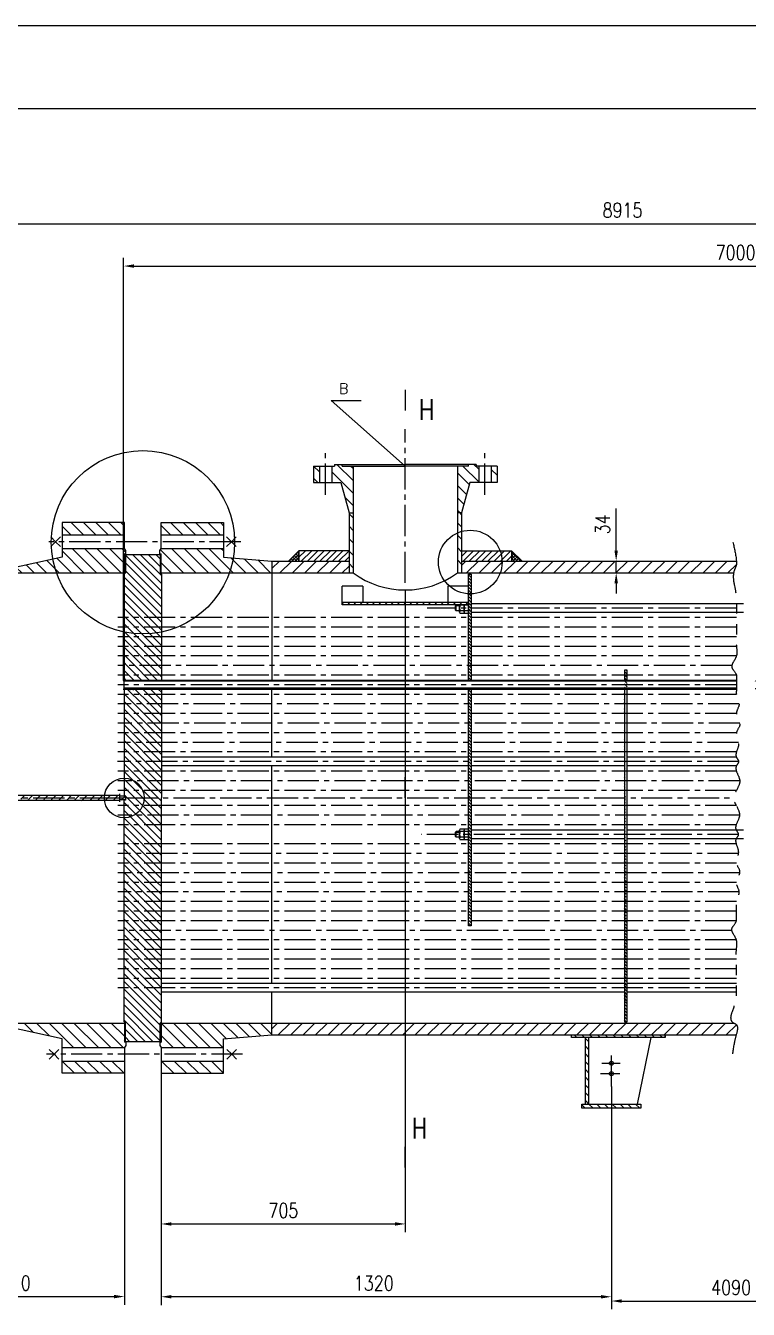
# Model space of a CAD drawing. Header units: inches. Extents: x 3444 to 13536, y 2141 to 9269.
# Drawn here: x 5569 to 7655, y 5562 to 9269 of the extents above; entities that cross this region are included whole.
import ezdxf

# ---------------------------------------------------------------- set-up
doc = ezdxf.new("R2010")
doc.units = ezdxf.units.IN
doc.header["$LTSCALE"] = 120
doc.linetypes.add('CENTER2', pattern=[1.125, 0.75, -0.125, 0.125, -0.125])
doc.linetypes.add('PHANTOM', pattern=[2.5, 1.25, -0.25, 0.25, -0.25, 0.25, -0.25])
for name, color, linetype in [('1轮廓实线层', 7, 'Continuous'), ('2细线层', 4, 'Continuous'), ('3中心线层', 1, 'CENTER2'), ('5剖面线层', 2, 'Continuous'), ('6文字层', 3, 'Continuous'), ('7标注层', 4, 'Continuous'), ('8符号标注层', 31, 'Continuous'), ('9双点划线层', 6, 'PHANTOM'), ('图框层', 7, 'Continuous')]:
    doc.layers.add(name, color=color, linetype=linetype)
doc.styles.add('PC_TEXTSTYLE', font='romans.shx', dxfattribs={"width": 0.8, "bigfont": 'hzfs.shx'})
doc.styles.add('PC_TEXTSTYLE1', font='romans.shx', dxfattribs={"bigfont": 'hzfs.shx'})
doc.styles.add('TH_GBDIM', font='romans.shx', dxfattribs={"width": 0.8, "bigfont": 'hzfs.shx'})
doc.dimstyles.new('TH_GBDIM', dxfattribs={"dimscale": 12, "dimtxt": 3.5, "dimasz": 2.5, "dimexe": 2, "dimexo": 0, "dimgap": 1.5, "dimtad": 1, "dimdec": 1, "dimdsep": 46, "dimtxsty": 'TH_GBDIM', "dimcen": 2.5, "dimclrd": 130, "dimclre": 130, "dimclrt": 3, "dimadec": 0, "dimazin": 2, "dimtfac": 0.714286, "dimtdec": 1, "dimtmove": 0, "dimatfit": 3, "dimfxl": 1, "dimtolj": 1, "dimtzin": 0, "dimlwd": -1, "dimlwe": -1, "dimarcsym": 0})
pattern_1 = [(135, (-718.378, 459.931), (-17.96051, -17.96051), [])]
pattern_2 = [(45, (-718.378, 459.9314), (-0.56126601, 0.56126601), []), (135, (-718.378, 459.9314), (-0.56126601, -0.56126601), [])]
pattern_3 = [(45, (-718.378, 459.931), (-8.980256, 8.980256), [])]
pattern_4 = [(45, (-373.764, 5.894), (-17.96051, 17.96051), [])]
pattern_5 = [(45, (-373.7642, 5.894), (-2.245064, 2.245064), []), (135, (-373.7642, 5.894), (-2.245064, -2.245064), [])]
pattern_6 = [(135, (-373.764, 5.894), (-11.22532, -11.22532), [])]
pattern_7 = [(135, (-373.764, 5.894), (-17.96051, -17.96051), [])]
pattern_8 = [(135, (-373.764, 5.894), (-4.490128, -4.490128), [])]

# ---------------------------------------------------------------- blocks, each defined once
blk = doc.blocks.new('*D29')
at = {"layer": '1轮廓实线层', "color": 130}
for p, q in [((6664.8, 7639.2), (6664.8, 5784.6)), ((5959.8, 6263.6), (5959.8, 5784.6)), ((5989.8, 5808.6), (6634.8, 5808.6))]:
    blk.add_line(p, q, dxfattribs=at)
for points in [[(5989.8, 5813.6), (5989.8, 5803.6), (5959.8, 5808.6)], [(6634.8, 5813.6), (6634.8, 5803.6), (6664.8, 5808.6)]]:
    blk.add_solid(points, dxfattribs=at)
at = {"layer": 'Defpoints', "color": 0}
for p in [(6664.8, 7639.2), (5959.8, 6263.6), (6664.8, 5808.6)]:
    blk.add_point(p, dxfattribs=at)
at = {"layer": '1轮廓实线层', "color": 3, "insert": (6312.8, 5847.6), "char_height": 42, "attachment_point": 5, "style": 'TH_GBDIM'}
blk.add_mtext('\\A1;705', dxfattribs=at)
blk = doc.blocks.new('*D36')
at = {"layer": '2细线层', "color": 130}
for p, q in [((5959.8, 6263.6), (5959.8, 5574.4)), ((7259.8, 6205.4), (7259.8, 5574.4)), ((7229.8, 5598.4), (5989.8, 5598.4))]:
    blk.add_line(p, q, dxfattribs=at)
for points in [[(5989.8, 5603.4), (5989.8, 5593.4), (5959.8, 5598.4)], [(7229.8, 5603.4), (7229.8, 5593.4), (7259.8, 5598.4)]]:
    blk.add_solid(points, dxfattribs=at)
at = {"layer": 'Defpoints', "color": 0}
for p in [(5959.8, 6263.6), (7259.8, 6205.4), (5959.8, 5598.4)]:
    blk.add_point(p, dxfattribs=at)
at = {"layer": '2细线层', "color": 3, "insert": (6573.7, 5637.4), "char_height": 42, "attachment_point": 5, "style": 'TH_GBDIM'}
blk.add_mtext('\\A1;1320{}{}', dxfattribs=at)
blk = doc.blocks.new('*D37')
at = {"layer": '1轮廓实线层', "color": 130}
for p, q in [((4558.8, 7038.6), (4558.8, 8720.8)), ((10024.9, 7038.6), (10024.9, 8720.8)), ((4588.8, 8696.8), (9994.9, 8696.8))]:
    blk.add_line(p, q, dxfattribs=at)
for points in [[(4588.8, 8701.8), (4588.8, 8691.8), (4558.8, 8696.8)], [(9994.9, 8701.8), (9994.9, 8691.8), (10024.9, 8696.8)]]:
    blk.add_solid(points, dxfattribs=at)
at = {"layer": 'Defpoints', "color": 0}
for p in [(10024.9, 8696.8), (4558.8, 7038.6), (10024.9, 7038.6)]:
    blk.add_point(p, dxfattribs=at)
at = {"layer": '1轮廓实线层', "color": 3, "insert": (7291.9, 8735.8), "char_height": 42, "attachment_point": 5, "style": 'TH_GBDIM'}
blk.add_mtext('\\A1;8915{}{}', dxfattribs=at)
blk = doc.blocks.new('*D38')
at = {"layer": '1轮廓实线层', "color": 130}
for p, q in [((5851.8, 7377.9), (5851.8, 8598.4)), ((5881.8, 8574.4), (9354.9, 8574.4)), ((9384.9, 7377.9), (9384.9, 8598.4))]:
    blk.add_line(p, q, dxfattribs=at)
for points in [[(5881.8, 8579.4), (5881.8, 8569.4), (5851.8, 8574.4)], [(9354.9, 8579.4), (9354.9, 8569.4), (9384.9, 8574.4)]]:
    blk.add_solid(points, dxfattribs=at)
at = {"layer": 'Defpoints', "color": 0}
for p in [(9384.9, 8574.4), (5851.8, 7377.9), (9384.9, 7377.9)]:
    blk.add_point(p, dxfattribs=at)
at = {"layer": '1轮廓实线层', "color": 3, "insert": (7618.4, 8613.4), "char_height": 42, "attachment_point": 5, "style": 'TH_GBDIM'}
blk.add_mtext('\\A1;7000{}{}', dxfattribs=at)
blk = doc.blocks.new('*D39')
at = {"layer": '1轮廓实线层', "color": 130}
for p, q in [((5853.8, 6243.6), (5853.8, 5574.9)), ((5226.8, 5846.8), (5226.8, 5574.9)), ((5256.8, 5598.9), (5823.8, 5598.9))]:
    blk.add_line(p, q, dxfattribs=at)
for points in [[(5256.8, 5603.9), (5256.8, 5593.9), (5226.8, 5598.9)], [(5823.8, 5603.9), (5823.8, 5593.9), (5853.8, 5598.9)]]:
    blk.add_solid(points, dxfattribs=at)
at = {"layer": 'Defpoints', "color": 0}
for p in [(5853.8, 6243.6), (5226.8, 5846.8), (5853.8, 5598.9)]:
    blk.add_point(p, dxfattribs=at)
at = {"layer": '1轮廓实线层', "color": 3, "insert": (5540.3, 5637.9), "char_height": 42, "attachment_point": 5, "style": 'TH_GBDIM'}
blk.add_mtext('\\A1;610{}{}', dxfattribs=at)
blk = doc.blocks.new('*D43')
at = {"layer": '1轮廓实线层', "color": 130}
for p, q in [((7259.8, 6205.4), (7259.8, 5562.1)), ((7903.9, 6205.4), (7903.9, 5562.1)), ((7289.8, 5586.1), (7873.9, 5586.1))]:
    blk.add_line(p, q, dxfattribs=at)
for points in [[(7289.8, 5591.1), (7289.8, 5581.1), (7259.8, 5586.1)], [(7873.9, 5591.1), (7873.9, 5581.1), (7903.9, 5586.1)]]:
    blk.add_solid(points, dxfattribs=at)
at = {"layer": 'Defpoints', "color": 0}
for p in [(7259.8, 6205.4), (7903.9, 6205.4), (7903.9, 5586.1)]:
    blk.add_point(p, dxfattribs=at)
at = {"layer": '1轮廓实线层', "color": 3, "insert": (7605.3, 5625.1), "char_height": 42, "attachment_point": 5, "style": 'TH_GBDIM'}
blk.add_mtext('\\A1;4090{}{}', dxfattribs=at)
blk = doc.blocks.new('*D44')
at = {"layer": '9双点划线层', "color": 130}
for p, q in [((7273.6, 7752.6), (7273.6, 7874.6)), ((7055.5, 7722.6), (7297.6, 7722.6)), ((7273.6, 7688.6), (7273.6, 7722.6)), ((7057.5, 7688.6), (7297.6, 7688.6)), ((7273.6, 7658.6), (7273.6, 7628.6))]:
    blk.add_line(p, q, dxfattribs=at)
for points in [[(7268.6, 7752.6), (7278.6, 7752.6), (7273.6, 7722.6)], [(7268.6, 7658.6), (7278.6, 7658.6), (7273.6, 7688.6)]]:
    blk.add_solid(points, dxfattribs=at)
at = {"layer": 'Defpoints', "color": 0}
for p in [(7055.5, 7722.6), (7057.5, 7688.6), (7273.6, 7688.6)]:
    blk.add_point(p, dxfattribs=at)
at = {"layer": '9双点划线层', "color": 3, "insert": (7234.6, 7828.6), "char_height": 42, "attachment_point": 5, "rotation": 90, "style": 'TH_GBDIM'}
blk.add_mtext('\\A1;34', dxfattribs=at)

msp = doc.modelspace()

# ---------------------------------------------------------------- hatches: boundary and pattern name
at = {"layer": '5剖面线层'}
h = msp.add_hatch(dxfattribs=at)
h.set_pattern_fill('ANSI31', color=256, scale=8, angle=90, style=0)
h.set_pattern_definition(pattern_1)
h.paths.add_polyline_path([(6416.82, 7997.06), (6399.82, 7997.06), (6399.82, 7949.56), (6416.82, 7949.56)])
h.paths.add_polyline_path([(6514.32, 7997.06), (6482.82, 7997.06), (6482.82, 8001.56), (6460.32, 8001.56), (6460.32, 7997.06), (6452.82, 7997.06), (6452.82, 7949.56), (6478.82, 7949.56), (6502.32, 7861.56), (6514.32, 7861.56)])
h.paths.add_polyline_path([(6876.82, 7997.06), (6869.32, 7997.06), (6869.32, 8001.56), (6846.82, 8001.56), (6846.82, 7997.06), (6815.32, 7997.06), (6815.32, 7861.56), (6827.32, 7861.56), (6850.82, 7949.56), (6876.82, 7949.56)])
h.paths.add_polyline_path([(6929.82, 7997.06), (6912.82, 7997.06), (6912.82, 7949.56), (6929.82, 7949.56)])
h = msp.add_hatch(dxfattribs=at)
h.set_pattern_fill('ANSI31', color=256, scale=8, angle=90, style=0)
h.set_pattern_definition(pattern_1)
h.paths.add_polyline_path([(6514.32, 7861.56), (6502.32, 7861.56), (6502.32, 7688.56), (6514.32, 7688.56)])
h.paths.add_polyline_path([(6827.32, 7861.56), (6815.32, 7861.56), (6815.32, 7688.56), (6827.32, 7688.56)])
h = msp.add_hatch(dxfattribs=at)
h.set_pattern_fill('ANSI31', color=256, scale=8, angle=90, style=0)
h.set_pattern_definition(pattern_7)
h.paths.add_polyline_path([(5853.82, 7741.56), (5853.82, 7743.56), (5857.82, 7743.56), (5857.82, 7753.56), (5853.82, 7759.06), (5673.82, 7759.06), (5673.82, 7733.56), (5516.82, 7699.06), (5516.82, 7688.56), (5853.82, 7688.56)])
h.paths.add_polyline_path([(5853.82, 7833.56), (5673.82, 7833.56), (5673.82, 7798.06), (5853.82, 7798.06)])
h.paths.add_polyline_path([(6139.82, 7833.56), (5959.82, 7833.56), (5959.82, 7798.06), (6139.82, 7798.06)])
h.paths.add_polyline_path([(6139.82, 7733.56), (6139.82, 7759.06), (5959.82, 7759.06), (5955.82, 7753.56), (5955.82, 7743.56), (5959.82, 7743.56), (5959.82, 7688.56), (6279.82, 7688.56), (6279.82, 7722.56)])
h = msp.add_hatch(dxfattribs=at)
h.set_pattern_fill('ANSI37', color=256, scale=2, angle=90, style=0)
h.set_pattern_definition([(135, (-718.378, 459.9314), (-4.490128, -4.490128), []), (225, (-718.378, 459.9314), (4.490128, -4.490128), [])])
h.paths.add_polyline_path([(6357.82, 7752.56), (6327.82, 7722.56), (6357.82, 7722.56)])
h.paths.add_polyline_path([(6971.82, 7752.56), (6971.82, 7722.56), (7001.82, 7722.56)])
h = msp.add_hatch(dxfattribs=at)
h.set_pattern_fill('ANSI31', color=256, scale=4, style=0)
h.set_pattern_definition(pattern_3)
h.paths.add_polyline_path([(6502.32, 7752.56), (6357.82, 7752.56), (6357.82, 7722.56), (6502.32, 7722.56)])
h = msp.add_hatch(dxfattribs=at)
h.set_pattern_fill('ANSI31', color=256, scale=4, style=0)
h.set_pattern_definition(pattern_3)
h.paths.add_polyline_path([(6966.96, 7752.56), (6827.32, 7752.56), (6827.32, 7722.56), (6971.51, 7722.56, 0.0639211)])
h = msp.add_hatch(dxfattribs=at)
h.set_pattern_fill('ANSI31', color=256, scale=5, angle=90, style=0)
h.set_pattern_definition(pattern_6)
h.paths.add_polyline_path([(5956.82, 7688.56), (5956.82, 7741.56), (5856.82, 7741.56), (5856.82, 7688.56), (5852.82, 7684.56), (5852.82, 7559.39), (5960.82, 7559.39), (5960.82, 7684.56)])
h = msp.add_hatch(dxfattribs=at)
h.set_pattern_fill('ANSI37', color=256, style=0)
h.set_pattern_definition(pattern_5)
h.paths.add_polyline_path([(5856.82, 7741.56), (5853.82, 7741.56), (5853.82, 7688.56), (5856.82, 7688.56)])
h = msp.add_hatch(dxfattribs=at)
h.set_pattern_fill('ANSI37', color=256, style=0)
h.set_pattern_definition(pattern_5)
h.paths.add_polyline_path([(5959.82, 7741.56), (5956.82, 7741.56), (5956.82, 7688.56), (5959.82, 7688.56)])
h = msp.add_hatch(dxfattribs=at)
h.set_pattern_fill('ANSI31', color=256, scale=8, style=0)
h.set_pattern_definition(pattern_4)
h.paths.add_polyline_path([(6502.32, 7722.56), (6279.82, 7722.56), (6279.82, 7688.56), (6502.32, 7688.56)])
h.paths.add_polyline_path([(7620.76, 7722.56), (6971.51, 7722.56, -0.0056603), (6971.54, 7719.86, -0.0665538), (6967.35, 7688.56), (7620.76, 7688.56)])
h.paths.add_polyline_path([(6971.54, 7719.86, 0.0056603), (6971.51, 7722.56), (6827.32, 7722.56), (6827.32, 7688.56), (6967.35, 7688.56, 0.0665538)])
h = msp.add_hatch(dxfattribs=at)
h.set_pattern_fill('ANSI31', color=256, scale=2, angle=90, style=0)
h.set_pattern_definition(pattern_8)
edge = h.paths.add_edge_path()
edge.add_line((6847.32, 7684.56), (6855.32, 7684.56))
edge.add_line((6847.32, 7377.9), (6847.32, 7684.56))
edge.add_line((6855.32, 7684.56), (6855.32, 7377.9))
h = msp.add_hatch(dxfattribs=at)
h.set_pattern_fill('ANSI31', color=256, scale=4, style=0)
h.set_pattern_definition([(45, (-373.764, 5.894), (-8.980256, 8.980256), [])])
h.paths.add_polyline_path([(6664.82, 7602.56), (6482.32, 7602.56), (6482.32, 7596.56), (6664.82, 7596.56)])
h.paths.add_polyline_path([(6847.32, 7602.56), (6664.82, 7602.56), (6664.82, 7596.56), (6847.32, 7596.56)])
h = msp.add_hatch(dxfattribs=at)
h.set_pattern_fill('ANSI31', color=256, scale=5, angle=90, style=0)
h.set_pattern_definition(pattern_6)
h.paths.add_polyline_path([(5960.82, 7559.39), (5852.82, 7559.39), (5852.82, 7531.68), (5960.82, 7531.68)])
h.paths.add_polyline_path([(5960.82, 7531.68), (5852.82, 7531.68), (5852.82, 7503.97), (5960.82, 7503.97)])
h.paths.add_polyline_path([(5960.82, 7503.97), (5852.82, 7503.97), (5852.82, 7476.25), (5960.82, 7476.25)])
h.paths.add_polyline_path([(5960.82, 7476.25), (5852.82, 7476.25), (5852.82, 7448.54), (5960.82, 7448.54)])
h.paths.add_polyline_path([(5960.82, 7448.54), (5852.82, 7448.54), (5852.82, 7420.83), (5960.82, 7420.83)])
h = msp.add_hatch(dxfattribs=at)
h.set_pattern_fill('ANSI31', color=256, scale=5, angle=90, style=0)
h.set_pattern_definition(pattern_6)
h.paths.add_polyline_path([(5960.82, 7420.83), (5852.82, 7420.83), (5852.82, 7393.12), (5960.82, 7393.12)])
h.paths.add_polyline_path([(5960.82, 7393.12), (5852.82, 7393.12), (5852.82, 7378.9), (5854.82, 7377.9), (5868.82, 7377.9), (5868.82, 7378.9), (5871.82, 7378.9), (5871.82, 7377.9), (5877.82, 7377.9), (5877.82, 7378.9), (5880.82, 7378.9), (5880.82, 7377.9), (5959.82, 7377.9), (5960.82, 7378.9)])
h = msp.add_hatch(dxfattribs=at)
h.set_pattern_fill('ANSI37', color=256, scale=0.25, style=0)
h.set_pattern_definition(pattern_2)
h.paths.add_polyline_path([(5852.82, 7378.9), (5851.82, 7377.9), (5854.82, 7377.9)])
h = msp.add_hatch(dxfattribs=at)
h.set_pattern_fill('ANSI31', color=256, scale=2, angle=30, style=0)
h.set_pattern_definition([(75, (-718.378, 459.9314), (-6.133629, 1.643501), [])])
h.paths.add_polyline_path([(5851.82, 7377.9), (7620.76, 7377.9), (7620.76, 7375.4), (5851.82, 7375.4)])
h.paths.add_polyline_path([(7620.76, 7352.9), (7620.76, 7355.4), (5851.82, 7355.4), (5851.82, 7352.9)])
h.paths.add_polyline_path([(9384.95, 7377.9), (7675.83, 7377.9), (7675.83, 7375.4), (9384.95, 7375.4)])
h.paths.add_polyline_path([(7675.83, 7355.4), (9384.95, 7355.4), (9384.95, 7352.9), (7675.83, 7352.9)])
edge = h.paths.add_edge_path()
edge.add_line((9384.95, 7377.9), (7675.83, 7377.9))
h = msp.add_hatch(dxfattribs=at)
h.set_pattern_fill('ANSI31', color=256, scale=2, angle=90, style=0)
h.set_pattern_definition(pattern_8)
edge = h.paths.add_edge_path()
edge.add_line((7305.32, 7407.56), (7297.32, 7407.56))
edge.add_line((7297.32, 7407.56), (7297.32, 7377.9))
edge.add_line((7305.32, 7377.9), (7305.32, 7407.56))
edge.add_line((7305.32, 6392.56), (7305.32, 7352.9))
edge.add_line((7297.32, 7352.9), (7297.32, 6392.56))
edge.add_line((7297.32, 6392.56), (7305.32, 6392.56))
h = msp.add_hatch(dxfattribs=at)
h.set_pattern_fill('ANSI37', color=256, scale=0.25, style=0)
h.set_pattern_definition(pattern_2)
h.paths.add_polyline_path([(5854.82, 7352.9), (5851.82, 7352.9), (5852.82, 7351.9)])
h = msp.add_hatch(dxfattribs=at)
h.set_pattern_fill('ANSI31', color=256, scale=5, angle=90, style=0)
h.set_pattern_definition(pattern_6)
h.paths.add_polyline_path([(5960.82, 7351.9), (5959.82, 7352.9), (5880.82, 7352.9), (5880.82, 7351.9), (5877.82, 7351.9), (5877.82, 7352.9), (5871.82, 7352.9), (5871.82, 7351.9), (5868.82, 7351.9), (5868.82, 7352.9), (5854.82, 7352.9), (5852.82, 7351.9), (5852.82, 7337.69), (5960.82, 7337.69)])
h.paths.add_polyline_path([(5960.82, 7337.69), (5852.82, 7337.69), (5852.82, 7309.98), (5960.82, 7309.98)])
h = msp.add_hatch(dxfattribs=at)
h.set_pattern_fill('ANSI31', color=256, scale=2, angle=90, style=0)
h.set_pattern_definition(pattern_8)
edge = h.paths.add_edge_path()
edge.add_line((6847.32, 6669.56), (6847.32, 7352.9))
edge.add_line((6855.32, 7352.9), (6855.32, 6669.56))
edge.add_line((6855.32, 6669.56), (6847.32, 6669.56))
h = msp.add_hatch(dxfattribs=at)
h.set_pattern_fill('ANSI31', color=256, scale=5, angle=90, style=0)
h.set_pattern_definition(pattern_6)
h.paths.add_polyline_path([(5960.82, 7309.98), (5852.82, 7309.98), (5852.82, 7282.26), (5960.82, 7282.26)])
h.paths.add_polyline_path([(5960.82, 7282.26), (5852.82, 7282.26), (5852.82, 7254.55), (5960.82, 7254.55)])
h.paths.add_polyline_path([(5960.82, 7254.55), (5852.82, 7254.55), (5852.82, 7226.84), (5960.82, 7226.84)])
h.paths.add_polyline_path([(5960.82, 7226.84), (5852.82, 7226.84), (5852.82, 7199.13), (5960.82, 7199.13)])
h.paths.add_polyline_path([(5960.82, 7199.13), (5852.82, 7199.13), (5852.82, 7171.41), (5960.82, 7171.41)])
h.paths.add_polyline_path([(5960.82, 7171.41), (5852.82, 7171.41), (5852.82, 7143.7), (5960.82, 7143.7)])
h.paths.add_polyline_path([(5960.82, 7143.7), (5852.82, 7143.7), (5852.82, 7115.99), (5960.82, 7115.99)])
h.paths.add_polyline_path([(5960.82, 7115.99), (5852.82, 7115.99), (5852.82, 7088.27), (5960.82, 7088.27)])
h.paths.add_polyline_path([(5960.82, 7088.27), (5852.82, 7088.27), (5852.82, 7060.56), (5960.82, 7060.56)])
h.paths.add_polyline_path([(5960.82, 7060.56), (5852.82, 7060.56), (5852.82, 7044.56), (5856.82, 7044.56), (5856.82, 7038.56), (5950.18, 7038.56), (5960.82, 7038.56)])
h.paths.add_polyline_path([(5960.82, 7038.56), (5856.82, 7038.56), (5856.82, 7033.56), (5856.82, 7032.56), (5852.82, 7032.56), (5852.82, 7016.56), (5960.82, 7016.56)])
h.paths.add_polyline_path([(5960.82, 7016.56), (5852.82, 7016.56), (5852.82, 6988.85), (5960.82, 6988.85)])
h.paths.add_polyline_path([(5960.82, 6988.85), (5852.82, 6988.85), (5852.82, 6961.14), (5960.82, 6961.14)])
h.paths.add_polyline_path([(5960.82, 6961.14), (5852.82, 6961.14), (5852.82, 6905.71), (5960.82, 6905.71)])
h.paths.add_polyline_path([(5960.82, 6905.71), (5852.82, 6905.71), (5852.82, 6878), (5960.82, 6878)])
h.paths.add_polyline_path([(5960.82, 6878), (5852.82, 6878), (5852.82, 6850.29), (5960.82, 6850.29)])
h.paths.add_polyline_path([(5960.82, 6850.29), (5852.82, 6850.29), (5852.82, 6822.57), (5960.82, 6822.57)])
h.paths.add_polyline_path([(5960.82, 6822.57), (5852.82, 6822.57), (5852.82, 6794.86), (5960.82, 6794.86)])
h = msp.add_hatch(dxfattribs=at)
h.set_pattern_fill('ANSI31', color=256, scale=5, style=0)
h.set_pattern_definition([(45, (-373.764, 5.894), (-11.22532, 11.22532), [])])
edge = h.paths.add_edge_path()
edge.add_line((5839.82, 7045.56), (4566.83, 7045.56))
edge.add_line((5839.82, 7031.56), (4566.83, 7031.56))
edge.add_line((5841.82, 7043.56), (5839.82, 7045.56))
edge.add_line((5856.82, 7043.56), (5841.82, 7043.56))
edge.add_line((5841.82, 7033.56), (5839.82, 7031.56))
edge.add_line((5856.82, 7033.56), (5841.82, 7033.56))
edge.add_line((5856.82, 7038.56), (5856.82, 7033.56))
edge.add_line((5856.82, 7038.56), (5856.82, 7043.56))
h.paths.add_polyline_path([(4447.96, 7197.76), (4491.36, 7197.75), (4491.34, 7134.75), (4447.94, 7134.76)], flags=9)
h.paths.add_polyline_path([(4843.92, 5917.31), (4949.72, 5917.31), (4949.72, 5854.31), (4843.92, 5854.31)], flags=9)
h = msp.add_hatch(dxfattribs=at)
h.set_pattern_fill('ANSI31', color=256, scale=5, angle=90, style=0)
h.set_pattern_definition(pattern_6)
h.paths.add_polyline_path([(5960.82, 6794.86), (5852.82, 6794.86), (5852.82, 6767.15), (5960.82, 6767.15)])
h.paths.add_polyline_path([(5960.82, 6767.15), (5852.82, 6767.15), (5852.82, 6739.43), (5960.82, 6739.43)])
h.paths.add_polyline_path([(5960.82, 6739.43), (5852.82, 6739.43), (5852.82, 6711.72), (5960.82, 6711.72)])
h.paths.add_polyline_path([(5960.82, 6711.72), (5852.82, 6711.72), (5852.82, 6684.01), (5960.82, 6684.01)])
h.paths.add_polyline_path([(5960.82, 6684.01), (5852.82, 6684.01), (5852.82, 6656.3), (5960.82, 6656.3)])
h.paths.add_polyline_path([(5960.82, 6656.3), (5852.82, 6656.3), (5852.82, 6628.58), (5960.82, 6628.58)])
h.paths.add_polyline_path([(5960.82, 6628.58), (5852.82, 6628.58), (5852.82, 6600.87), (5960.82, 6600.87)])
h.paths.add_polyline_path([(5960.82, 6600.87), (5852.82, 6600.87), (5852.82, 6573.16), (5960.82, 6573.16)])
h.paths.add_polyline_path([(5960.82, 6573.16), (5852.82, 6573.16), (5852.82, 6545.44), (5960.82, 6545.44)])
h = msp.add_hatch(dxfattribs=at)
h.set_pattern_fill('ANSI31', color=256, scale=5, angle=90, style=0)
h.set_pattern_definition(pattern_6)
h.paths.add_polyline_path([(5960.82, 6545.44), (5852.82, 6545.44), (5852.82, 6517.73), (5960.82, 6517.73)])
h.paths.add_polyline_path([(5960.82, 6517.73), (5852.82, 6517.73), (5852.82, 6490.02), (5960.82, 6490.02)])
h.paths.add_polyline_path([(5960.82, 6490.02), (5852.82, 6490.02), (5852.82, 6392.56), (5856.82, 6388.56), (5856.82, 6335.56), (5956.82, 6335.56), (5956.82, 6388.56), (5960.82, 6392.56)])
h = msp.add_hatch(dxfattribs=at)
h.set_pattern_fill('ANSI31', color=256, scale=8, angle=90, style=0)
h.set_pattern_definition(pattern_7)
h.paths.add_polyline_path([(5853.82, 6388.56), (5516.82, 6388.56), (5516.82, 6378.06), (5673.82, 6343.56), (5673.82, 6318.06), (5853.82, 6318.06), (5857.82, 6323.56), (5857.82, 6333.56), (5853.82, 6333.56)])
h.paths.add_polyline_path([(5853.82, 6279.06), (5673.82, 6279.06), (5673.82, 6243.56), (5853.82, 6243.56)])
h.paths.add_polyline_path([(6279.82, 6354.56), (6279.82, 6388.56), (5959.82, 6388.56), (5959.82, 6335.56), (5959.82, 6333.56), (5955.82, 6333.56), (5955.82, 6323.56), (5959.82, 6318.06), (6139.82, 6318.06), (6139.82, 6343.56)])
h.paths.add_polyline_path([(6139.82, 6279.06), (5959.82, 6279.06), (5959.82, 6243.56), (6139.82, 6243.56)])
h = msp.add_hatch(dxfattribs=at)
h.set_pattern_fill('ANSI37', color=256, style=0)
h.set_pattern_definition(pattern_5)
h.paths.add_polyline_path([(5856.82, 6388.56), (5853.82, 6388.56), (5853.82, 6335.56), (5856.82, 6335.56)])
h.paths.add_polyline_path([(5959.82, 6388.56), (5956.82, 6388.56), (5956.82, 6335.56), (5959.82, 6335.56)])
h = msp.add_hatch(dxfattribs=at)
h.set_pattern_fill('ANSI31', color=256, scale=8, style=0)
h.set_pattern_definition(pattern_4)
h.paths.add_polyline_path([(7620.76, 6388.56), (6279.82, 6388.56), (6279.82, 6354.56), (7620.76, 6354.56)])
h = msp.add_hatch(dxfattribs=at)
h.set_pattern_fill('ANSI31', color=256, scale=5, angle=90, style=0)
h.set_pattern_definition(pattern_6)
h.paths.add_polyline_path([(7414.82, 6354.56), (7144.82, 6354.56), (7144.82, 6346.56), (7414.82, 6346.56)])
h.paths.add_polyline_path([(7194.82, 6346.56), (7184.82, 6346.56), (7184.82, 6154.56), (7194.82, 6154.56)])
h.paths.add_polyline_path([(7344.82, 6154.56), (7174.82, 6154.56), (7174.82, 6142.56), (7259.82, 6142.56), (7344.82, 6142.56)])

# ---------------------------------------------------------------- linework, layer by layer
at = {"layer": '1轮廓实线层'}
for p, q in [((6399.82, 7997.06), (6399.82, 7949.56)), ((6399.82, 7997.06), (6460.32, 7997.06)), ((6416.82, 7997.06), (6416.82, 7949.56)), ((6452.82, 7997.06), (6452.82, 7949.56)), ((6460.32, 8001.56), (6664.82, 8001.56)), ((6460.32, 8001.56), (6460.32, 7997.06)), ((6482.82, 7997.06), (6482.82, 8001.56)), ((6482.82, 7997.06), (6664.82, 7997.06)), ((6514.32, 7997.06), (6514.32, 7688.56)), ((6869.32, 8001.56), (6664.82, 8001.56)), ((6846.82, 7997.06), (6664.82, 7997.06)), ((6815.32, 7997.06), (6815.32, 7688.56)), ((6846.82, 7997.06), (6846.82, 8001.56)), ((6869.32, 8001.56), (6869.32, 7997.06)), ((6929.82, 7997.06), (6869.32, 7997.06)), ((6876.82, 7997.06), (6876.82, 7949.56)), ((6912.82, 7997.06), (6912.82, 7949.56)), ((6929.82, 7997.06), (6929.82, 7949.56)), ((6399.82, 7949.56), (6478.82, 7949.56)), ((6478.82, 7949.56), (6502.32, 7861.56)), ((6850.82, 7949.56), (6827.32, 7861.56)), ((6929.82, 7949.56), (6850.82, 7949.56)), ((6502.32, 7861.56), (6502.32, 7688.56)), ((6502.32, 7861.56), (6514.32, 7861.56)), ((6827.32, 7861.56), (6815.32, 7861.56)), ((6827.32, 7861.56), (6827.32, 7688.56)), ((5673.82, 7833.56), (5673.82, 7733.56)), ((5853.82, 7833.56), (5673.82, 7833.56)), ((5853.82, 7759.06), (5853.82, 7833.56)), ((5959.82, 7759.06), (5959.82, 7833.56)), ((5959.82, 7833.56), (6139.82, 7833.56)), ((6139.82, 7833.56), (6139.82, 7733.56)), ((5673.82, 7798.06), (5853.82, 7798.06)), ((5959.82, 7798.06), (6139.82, 7798.06)), ((5673.82, 7759.06), (5853.82, 7759.06)), ((5857.82, 7753.56), (5853.82, 7759.06)), ((5857.82, 7741.56), (5857.82, 7753.56)), ((5955.82, 7753.56), (5959.82, 7759.06)), ((5955.82, 7741.56), (5955.82, 7753.56)), ((5959.82, 7759.06), (6139.82, 7759.06)), ((6357.82, 7752.56), (6327.82, 7722.56)), ((6502.32, 7752.56), (6357.82, 7752.56)), ((6357.82, 7752.56), (6357.82, 7722.56)), ((6827.32, 7752.56), (6971.82, 7752.56)), ((6971.82, 7752.56), (7001.82, 7722.56)), ((6971.82, 7752.56), (6971.82, 7722.56)), ((5673.82, 7733.56), (5516.82, 7699.06)), ((5853.82, 7688.56), (5853.82, 7743.56)), ((5857.82, 7743.56), (5853.82, 7743.56)), ((5853.82, 7685.56), (5853.82, 7741.56)), ((5853.82, 7741.56), (5959.82, 7741.56)), ((5856.82, 7741.56), (5856.82, 7688.56)), ((5955.82, 7743.56), (5959.82, 7743.56)), ((5956.82, 7741.56), (5956.82, 7688.56)), ((5956.82, 7741.56), (5956.82, 7688.56)), ((5959.82, 7688.56), (5959.82, 7743.56)), ((5959.82, 7685.56), (5959.82, 7741.56)), ((6139.82, 7733.56), (6279.82, 7722.56)), ((6279.82, 7722.56), (6502.32, 7722.56)), ((6279.82, 7722.56), (6279.82, 7688.56)), ((6827.32, 7722.56), (7620.76, 7722.56)), ((5415.32, 7688.56), (5856.82, 7688.56)), ((5856.82, 7688.56), (5852.82, 7684.56)), ((5852.82, 7684.56), (5852.82, 7378.9)), ((5956.82, 7688.56), (6502.32, 7688.56)), ((5956.82, 7688.56), (5960.82, 7684.56)), ((5956.82, 7688.56), (5960.82, 7684.56)), ((5960.82, 7684.56), (5960.82, 7377.9)), ((6279.82, 7688.56), (6279.82, 7377.9)), ((6502.32, 7688.56), (6514.32, 7688.56)), ((6815.32, 7688.56), (6827.32, 7688.56)), ((6827.32, 7688.56), (7612.65, 7688.56)), ((6847.32, 7684.56), (6855.32, 7684.56)), ((6847.32, 7377.9), (6847.32, 7684.56)), ((6855.32, 7684.56), (6855.32, 7377.9)), ((6482.32, 7596.56), (6482.32, 7649.73)), ((6542.32, 7649.73), (6482.32, 7649.73)), ((6542.32, 7649.73), (6542.32, 7602.56)), ((6847.32, 7649.73), (6787.32, 7649.73)), ((6787.32, 7649.73), (6787.32, 7602.56)), ((6847.32, 7602.56), (6482.32, 7602.56)), ((6847.32, 7602.56), (6847.32, 7587.11)), ((6847.32, 7602.56), (6847.32, 7596.56)), ((7641.26, 7599.61), (6855.32, 7599.61)), ((6847.32, 7596.56), (6482.32, 7596.56)), ((6811.72, 7595.11), (6809.72, 7593.11)), ((6809.72, 7581.11), (6809.72, 7593.11)), ((6811.72, 7579.11), (6809.72, 7581.11)), ((6811.72, 7579.11), (6811.72, 7595.11)), ((6821.72, 7595.11), (6811.72, 7595.11)), ((6821.72, 7579.11), (6811.72, 7579.11)), ((6821.72, 7575.11), (6821.72, 7596.56)), ((6834.52, 7595.11), (6823.09, 7595.11)), ((6834.52, 7595.11), (6823.09, 7595.11)), ((6834.52, 7579.11), (6823.09, 7579.11)), ((6834.52, 7579.11), (6823.09, 7579.11)), ((6834.52, 7571.11), (6823.09, 7571.11)), ((6834.52, 7575.11), (6834.52, 7596.56)), ((6834.52, 7596.56), (6834.52, 7587.11)), ((6834.52, 7587.11), (6834.52, 7571.11)), ((6847.32, 7595.11), (6835.89, 7595.11)), ((6847.32, 7579.11), (6835.89, 7579.11)), ((6847.32, 7571.11), (6835.89, 7571.11)), ((6847.32, 7587.11), (6847.32, 7571.11)), ((7641.26, 7574.61), (6855.32, 7574.61)), ((5852.82, 7420.83), (5851.82, 7420.83)), ((5851.82, 7377.9), (5852.82, 7378.9)), ((7620.76, 7377.9), (5851.82, 7377.9)), ((5851.82, 7377.9), (5851.82, 7352.9)), ((5851.82, 7377.9), (5854.82, 7377.9)), ((5851.82, 7377.9), (7620.76, 7377.9)), ((5851.82, 7375.4), (5851.82, 7377.9)), ((5852.82, 7378.9), (5854.82, 7377.9)), ((5868.82, 7377.9), (5868.82, 7378.9)), ((5868.82, 7378.9), (5871.82, 7378.9)), ((5871.82, 7378.9), (5871.82, 7377.9)), ((5871.82, 7377.9), (5877.82, 7377.9)), ((5877.82, 7377.9), (5877.82, 7378.9)), ((5877.82, 7378.9), (5880.82, 7378.9)), ((5880.82, 7378.9), (5880.82, 7377.9)), ((5960.82, 7378.9), (5959.82, 7377.9)), ((5960.82, 7377.9), (5960.82, 7378.9)), ((7297.32, 7407.56), (7297.32, 7377.9)), ((7305.32, 7407.56), (7297.32, 7407.56)), ((7305.32, 7377.9), (7305.32, 7407.56)), ((7620.76, 7375.4), (5851.82, 7375.4)), ((7620.76, 7375.4), (5851.82, 7375.4)), ((7620.76, 7355.4), (5851.82, 7355.4)), ((7620.76, 7355.4), (5851.82, 7355.4)), ((5851.82, 7355.4), (5851.82, 7352.9)), ((7620.76, 7352.9), (5851.82, 7352.9)), ((5851.82, 7352.9), (5854.82, 7352.9)), ((5851.82, 7352.9), (5852.82, 7351.9)), ((5851.82, 7352.9), (7620.76, 7352.9)), ((5852.82, 7351.9), (5854.82, 7352.9)), ((5852.82, 7351.9), (5852.82, 7043.56)), ((5868.82, 7352.9), (5868.82, 7351.9)), ((5868.82, 7351.9), (5871.82, 7351.9)), ((5871.82, 7352.9), (5877.82, 7352.9)), ((5871.82, 7351.9), (5871.82, 7352.9)), ((5877.82, 7352.9), (5877.82, 7351.9)), ((5877.82, 7351.9), (5880.82, 7351.9)), ((5880.82, 7351.9), (5880.82, 7352.9)), ((5960.82, 7375.4), (5957.82, 7375.4)), ((5960.82, 7351.9), (5959.82, 7352.9)), ((7436.06, 7355.4), (5960.82, 7355.4)), ((5960.82, 7352.9), (5960.82, 7038.56)), ((6279.82, 7156.2), (6279.82, 7352.9)), ((6847.32, 6669.56), (6847.32, 7352.9)), ((6855.32, 7352.9), (6855.32, 6669.56)), ((7297.32, 7352.9), (7297.32, 6392.56)), ((7305.32, 6392.56), (7305.32, 7352.9)), ((6847.32, 7156.2), (5960.82, 7156.2)), ((7297.32, 7156.2), (6855.32, 7156.2)), ((7620.76, 7156.2), (7305.32, 7156.2)), ((6847.32, 7131.2), (5960.82, 7131.2)), ((6279.82, 6502.52), (6279.82, 7131.2)), ((7297.32, 7131.2), (6855.32, 7131.2)), ((7620.76, 7131.2), (7305.32, 7131.2)), ((5839.82, 7045.56), (4566.83, 7045.56)), ((5841.82, 7043.56), (5839.82, 7045.56)), ((5856.82, 7043.56), (5841.82, 7043.56)), ((5856.82, 7044.56), (5852.82, 7044.56)), ((5856.82, 7038.56), (5856.82, 7044.56)), ((5856.82, 7038.56), (5856.82, 7043.56)), ((5839.82, 7031.56), (4566.83, 7031.56)), ((5841.82, 7033.56), (5839.82, 7031.56)), ((5856.82, 7033.56), (5841.82, 7033.56)), ((5852.82, 6392.56), (5852.82, 7033.56)), ((5856.82, 7032.56), (5852.82, 7032.56)), ((5856.82, 7038.56), (5856.82, 7032.56)), ((5856.82, 7038.56), (5856.82, 7033.56)), ((5960.82, 6392.56), (5960.82, 7038.56)), ((6811.72, 6941.42), (6809.72, 6939.42)), ((6809.72, 6927.42), (6809.72, 6939.42)), ((6811.72, 6925.42), (6811.72, 6941.42)), ((6821.72, 6941.42), (6811.72, 6941.42)), ((6821.72, 6921.42), (6821.72, 6945.42)), ((6823.09, 6949.42), (6834.52, 6949.42)), ((6834.52, 6941.42), (6823.09, 6941.42)), ((6834.52, 6941.42), (6823.09, 6941.42)), ((6834.52, 6949.42), (6834.52, 6933.42)), ((6834.52, 6921.42), (6834.52, 6945.42)), ((6834.52, 6933.42), (6834.52, 6917.42)), ((6835.89, 6949.42), (6847.32, 6949.42)), ((6847.32, 6941.42), (6835.89, 6941.42)), ((6847.32, 6949.42), (6847.32, 6933.42)), ((6847.32, 6933.42), (6847.32, 6917.42)), ((7297.32, 6945.92), (6855.32, 6945.92)), ((7641.26, 6945.92), (7305.32, 6945.92)), ((6811.72, 6925.42), (6809.72, 6927.42)), ((6821.72, 6925.42), (6811.72, 6925.42)), ((6834.52, 6925.42), (6823.09, 6925.42)), ((6834.52, 6925.42), (6823.09, 6925.42)), ((6834.52, 6917.42), (6823.09, 6917.42)), ((6847.32, 6925.42), (6835.89, 6925.42)), ((6847.32, 6917.42), (6835.89, 6917.42)), ((7297.32, 6920.92), (6855.32, 6920.92)), ((7641.26, 6920.92), (7305.32, 6920.92)), ((6855.32, 6669.56), (6847.32, 6669.56)), ((7297.32, 6502.52), (5960.82, 6502.52)), ((7620.76, 6502.52), (7305.32, 6502.52)), ((7297.32, 6477.52), (5960.82, 6477.52)), ((6279.82, 6354.56), (6279.82, 6477.52)), ((7620.76, 6477.52), (7305.32, 6477.52)), ((5415.32, 6388.56), (5856.82, 6388.56)), ((5673.82, 6343.56), (5516.82, 6378.06)), ((5856.82, 6388.56), (5852.82, 6392.56)), ((5853.82, 6391.56), (5853.82, 6335.56)), ((5853.82, 6388.56), (5853.82, 6333.56)), ((5856.82, 6335.56), (5856.82, 6388.56)), ((5956.82, 6388.56), (5960.82, 6392.56)), ((5956.82, 6388.56), (5960.82, 6392.56)), ((5956.82, 6335.56), (5956.82, 6388.56)), ((5956.82, 6335.56), (5956.82, 6388.56)), ((5956.82, 6388.56), (7612.65, 6388.56)), ((5959.82, 6391.56), (5959.82, 6335.56)), ((5959.82, 6388.56), (5959.82, 6333.56)), ((7297.32, 6392.56), (7305.32, 6392.56)), ((5673.82, 6243.56), (5673.82, 6343.56)), ((6139.82, 6343.56), (6279.82, 6354.56)), ((6139.82, 6243.56), (6139.82, 6343.56)), ((6279.82, 6354.56), (7620.76, 6354.56)), ((7144.82, 6346.56), (7144.82, 6354.56)), ((7414.82, 6346.56), (7144.82, 6346.56)), ((7184.82, 6154.56), (7184.82, 6346.56)), ((7194.82, 6154.56), (7194.82, 6346.56)), ((7334.82, 6154.56), (7374.82, 6346.56)), ((7414.82, 6346.56), (7414.82, 6354.56)), ((7414.82, 6354.56), (7414.82, 6346.56)), ((5673.82, 6318.06), (5853.82, 6318.06)), ((5853.82, 6335.56), (5959.82, 6335.56)), ((5857.82, 6333.56), (5853.82, 6333.56)), ((5857.82, 6323.56), (5853.82, 6318.06)), ((5853.82, 6318.06), (5853.82, 6243.56)), ((5857.82, 6335.56), (5857.82, 6323.56)), ((5955.82, 6335.56), (5955.82, 6323.56)), ((5955.82, 6333.56), (5959.82, 6333.56)), ((5955.82, 6323.56), (5959.82, 6318.06)), ((5959.82, 6318.06), (5959.82, 6243.56)), ((5959.82, 6318.06), (6139.82, 6318.06)), ((5673.82, 6279.06), (5853.82, 6279.06)), ((5959.82, 6279.06), (6139.82, 6279.06)), ((5853.82, 6243.56), (5673.82, 6243.56)), ((5959.82, 6243.56), (6139.82, 6243.56)), ((7174.82, 6142.56), (7174.82, 6154.56)), ((7174.82, 6154.56), (7344.82, 6154.56)), ((7344.82, 6154.56), (7344.82, 6142.56)), ((7259.82, 6142.56), (7174.82, 6142.56)), ((7344.82, 6142.56), (7259.82, 6142.56))]:
    msp.add_line(p, q, dxfattribs=at)
for centre in [(7259.82, 6272.56), (7259.82, 6242.56)]:
    msp.add_circle(centre, 5.5, dxfattribs=at)
for centre, radius, start, end in [((6664.82, 7893.54), 254.29, 233.71249, 306.28751), ((6845.72, 7587.11), 24, 160.52878, 199.47122), ((6828.23, 7575.11), 6.51, 142.12112, 217.87888), ((6828.23, 7599.11), 6.51, 202.98034, 217.87888), ((6858.52, 7587.11), 24, 160.52878, 199.47122), ((6841.03, 7575.11), 6.51, 142.12112, 217.87888), ((6841.03, 7599.11), 6.51, 202.98034, 217.87888), ((6828.23, 6945.42), 6.51, 142.12112, 217.87888), ((6845.72, 6933.42), 24, 160.52878, 199.47122), ((6841.03, 6945.42), 6.51, 142.12112, 217.87888), ((6858.52, 6933.42), 24, 160.52878, 199.47122), ((6828.23, 6921.42), 6.51, 142.12112, 217.87888), ((6841.03, 6921.42), 6.51, 142.12112, 217.87888)]:
    msp.add_arc(centre, radius, start, end, dxfattribs=at)
at = {"layer": '2细线层'}
for p, q in [((13536.16, 9268.53), (3444.16, 9268.53)), ((5655.27, 7778.56), (5641.12, 7792.7)), ((5655.27, 7778.56), (5669.41, 7792.7)), ((6162.79, 7778.56), (6148.65, 7792.7)), ((6162.79, 7778.56), (6176.93, 7792.7)), ((5655.27, 7778.56), (5641.12, 7764.42)), ((5655.27, 7778.56), (5669.41, 7764.42)), ((6162.79, 7778.56), (6148.65, 7764.42)), ((6162.79, 7778.56), (6176.93, 7764.42)), ((6810.52, 7593.91), (6821.72, 7593.91)), ((6810.52, 7580.31), (6821.72, 7580.31)), ((6810.52, 6940.22), (6821.72, 6940.22)), ((6810.52, 6926.62), (6821.72, 6926.62)), ((5650.96, 6298.56), (5636.82, 6312.7)), ((5650.96, 6298.56), (5665.1, 6312.7)), ((6163.86, 6298.56), (6149.72, 6312.7)), ((6163.86, 6298.56), (6178, 6312.7)), ((5650.96, 6298.56), (5636.82, 6284.42)), ((5650.96, 6298.56), (5665.1, 6284.42)), ((6163.86, 6298.56), (6149.72, 6284.42)), ((6163.86, 6298.56), (6178, 6284.42))]:
    msp.add_line(p, q, dxfattribs=at)
at = {"layer": '3中心线层'}
for p, q in [((6664.82, 7659.55), (6664.82, 8103.1)), ((6434.82, 7914.34), (6434.82, 8035.79)), ((6894.82, 7914.34), (6894.82, 8035.79)), ((6189.75, 7778.56), (5636.12, 7778.56)), ((7620.76, 7587.11), (6727.65, 7587.11)), ((7620.76, 7559.39), (5834.54, 7559.39)), ((7620.76, 7531.68), (5834.54, 7531.68)), ((7620.76, 7503.97), (5834.54, 7503.97)), ((7620.76, 7476.25), (5834.54, 7476.25)), ((7620.76, 7448.54), (5834.54, 7448.54)), ((7607.57, 7420.83), (5834.54, 7420.83)), ((7620.76, 7393.12), (5834.54, 7393.12)), ((7620.76, 7365.4), (5834.54, 7365.4)), ((7620.76, 7337.69), (5834.54, 7337.69)), ((7628.8, 7309.98), (5834.54, 7309.98)), ((7620.76, 7282.26), (5834.54, 7282.26)), ((7630.71, 7254.55), (5834.54, 7254.55)), ((7620.76, 7226.84), (5834.54, 7226.84)), ((7626.86, 7199.13), (5834.54, 7199.13)), ((7620.76, 7171.41), (5834.54, 7171.41)), ((7627.21, 7143.7), (5834.27, 7143.7)), ((7620.76, 7115.99), (5834.54, 7115.99)), ((7630.42, 7088.27), (5834.54, 7088.27)), ((7620.76, 7060.56), (5834.54, 7060.56)), ((5839.82, 7050.97), (5839.82, 7027.55)), ((4240.53, 7038.56), (7612.84, 7038.56)), ((5763.45, 7038.56), (5950.18, 7038.56)), ((7620.76, 7016.56), (5834.54, 7016.56)), ((7630.42, 6988.85), (5834.54, 6988.85)), ((7620.76, 6961.14), (5834.54, 6961.14)), ((7627.21, 6933.42), (6711.46, 6933.42)), ((7620.76, 6905.71), (5834.54, 6905.71)), ((7626.86, 6878), (5834.54, 6878)), ((7620.76, 6850.29), (5834.54, 6850.29)), ((7630.71, 6822.57), (5834.54, 6822.57)), ((7620.76, 6794.86), (5834.54, 6794.86)), ((7628.8, 6767.15), (5834.54, 6767.15)), ((7620.76, 6739.43), (5834.54, 6739.43)), ((7620.76, 6711.72), (5834.54, 6711.72)), ((7620.76, 6684.01), (5834.54, 6684.01)), ((7607.57, 6656.3), (5834.54, 6656.3)), ((7620.76, 6628.58), (5834.54, 6628.58)), ((7620.76, 6600.87), (5834.54, 6600.87)), ((7620.76, 6573.16), (5834.54, 6573.16)), ((7620.76, 6545.44), (5834.54, 6545.44)), ((7620.76, 6517.73), (5834.54, 6517.73)), ((7620.76, 6490.02), (5834.54, 6490.02)), ((6195.16, 6298.56), (5629.41, 6298.56)), ((7232.47, 6272.56), (7285.24, 6272.56)), ((7259.82, 6205.42), (7259.82, 6296.25)), ((7228.13, 6242.56), (7284.52, 6242.56))]:
    msp.add_line(p, q, dxfattribs=at)
at = {"layer": '5剖面线层'}
for p, q in [((5851.82, 7375.4), (5851.82, 7377.9)), ((7620.76, 7377.9), (7620.76, 7375.4)), ((5851.82, 7355.4), (5851.82, 7352.9)), ((7620.76, 7352.9), (7620.76, 7355.4))]:
    msp.add_line(p, q, dxfattribs=at)
at = {"layer": '7标注层'}
msp.add_line((6450.61, 8185.91), (6537, 8185.91), dxfattribs=at)
msp.add_lwpolyline([(6664.82, 7997.06), (6450.61, 8185.91)], dxfattribs=at)
at = {"layer": '8符号标注层', "color": 7}
for p, q in [((6664.82, 8216.98), (6664.82, 8156.98)), ((6664.82, 7038.56), (6664.82, 7098.56)), ((6664.82, 7038.56), (6664.82, 6978.56)), ((6664.82, 5971.49), (6664.82, 6031.49))]:
    msp.add_line(p, q, dxfattribs=at)
at = {"layer": '8符号标注层'}
for centre, radius in [((5907.38, 7777.05), 264.62), ((6852.38, 7719.86), 91.94), ((5853.42, 7038.54), 57.41)]:
    msp.add_circle(centre, radius, dxfattribs=at)
at = {"layer": '9双点划线层'}
msp.add_spline([(7610.35, 7777.66), (7620.76, 7722.56), (7620.76, 7713.05), (7614.79, 7696.47), (7620.76, 7616.06), (7620.76, 7603.56), (7620.76, 7591.06), (7620.76, 7559.39), (7620.76, 7531.68), (7620.76, 7503.97), (7620.76, 7476.25), (7620.76, 7448.54), (7607.63, 7416.04), (7620.76, 7393.12), (7620.76, 7377.9), (7620.76, 7375.4), (7620.76, 7365.4), (7620.76, 7355.4), (7620.76, 7352.9), (7620.76, 7337.69), (7628.8, 7309.98), (7620.76, 7282.26), (7630.86, 7250.75), (7620.76, 7226.84), (7627.21, 7196.04), (7620.76, 7171.41), (7620.76, 7156.2), (7627.21, 7143.7), (7620.76, 7131.2), (7620.76, 7115.99), (7630.42, 7088.27), (7620.76, 7060.56), (7613.01, 7033.71), (7620.76, 7016.56)], degree=3, dxfattribs=at)
msp.add_open_spline([(7610.35, 6299.46), (7612.67, 6316.35), (7616.2, 6342.1), (7629.01, 6382.06), (7589.23, 6396.3), (7622.85, 6441.78), (7620.58, 6473.49), (7620.89, 6492.51), (7620.74, 6516.4), (7620.67, 6545.44), (7621.11, 6573.18), (7619.42, 6600.79), (7626.29, 6631.35), (7596.79, 6659.36), (7623.98, 6679.65), (7620.68, 6695), (7620.79, 6704.21), (7620.75, 6711.72), (7620.73, 6719.22), (7620.81, 6728.45), (7618.59, 6744.16), (7636.2, 6767.04), (7611.58, 6796.2), (7640.25, 6824.55), (7612.6, 6851.42), (7633.03, 6879.56), (7620.52, 6901.91), (7617.93, 6921.02), (7631.65, 6933.42), (7617.97, 6945.82), (7620.48, 6966.33), (7636.15, 6988.67), (7625.66, 7007.13), (7620.76, 7016.56)], degree=3, knots=[0, 0, 0, 0, 56.0722112, 85.4776389, 94.7936318, 167.7451748, 180.2451748, 192.7451748, 224.4145422, 252.1273551, 279.840168, 307.552981, 335.2657939, 370.316665, 396.7317983, 411.9446112, 414.4446112, 424.4446112, 434.4446112, 436.9446112, 452.1574242, 481.0148229, 509.8722216, 542.9669379, 568.9257426, 600.3932973, 625.8506138, 641.0634267, 655.1298788, 669.1963309, 684.4091439, 713.7586896, 743.1082353, 743.1082353, 743.1082353, 743.1082353], dxfattribs=at)
at = {"layer": '图框层'}
msp.add_line((13296.16, 9028.53), (3684.16, 9028.53), dxfattribs=at)

# ---------------------------------------------------------------- texts
at = {"layer": '6文字层', "insert": (6473.64, 8235.77), "char_height": 30, "width": 42.2364, "attachment_point": 1, "style": 'PC_TEXTSTYLE1'}
msp.add_mtext('B', dxfattribs=at)
at = {"layer": '6文字层', "char_height": 59.39, "style": 'PC_TEXTSTYLE'}
for insert, attachment_point in [((6726.32, 8130.31), 8), ((6705.47, 6114.97), 2)]:
    msp.add_mtext('H', dxfattribs=dict(at, insert=insert, attachment_point=attachment_point))

# ---------------------------------------------------------------- dimensions: what is measured, and where the dimension line sits
at = {"layer": '1轮廓实线层'}
for base, p1, p2, text, picture, middle in [((10024.95, 8696.81), (4558.82, 7038.56), (10024.95, 7038.56), '8915{}{}', '*D37', (7291.88, 8735.81)), ((9384.95, 8574.37), (5851.82, 7377.9), (9384.95, 7377.9), '7000{}{}', '*D38', (7618.38, 8613.37)), ((5853.82, 5598.94), (5226.82, 5846.81), (5853.82, 6243.56), '610{}{}', '*D39', (5540.32, 5637.94))]:
    dim = msp.add_linear_dim(base=base, p1=p1, p2=p2, text=text, dimstyle='TH_GBDIM', override={"dimgap": 1.5, "dimtad": 1, "dimjust": 0, "dimdec": 0, "dimlfac": 1, "dimse1": 0, "dimse2": 0, "dimsd1": 0, "dimsd2": 0}, dxfattribs=at)
    dim.commit()
    dim.dimension.update_dxf_attribs({"geometry": picture, "text_midpoint": middle})
dim = msp.add_linear_dim(base=(6664.82, 5808.62), p1=(5959.82, 6263.56), p2=(6664.82, 7639.24), dimstyle='TH_GBDIM', dxfattribs=at)
dim.commit()
dim.dimension.update_dxf_attribs({"geometry": '*D29', "text_midpoint": (6312.76, 5808.62), "dimtype": 160})
dim = msp.add_linear_dim(base=(7903.95, 5586.11), p1=(7259.82, 6205.42), p2=(7903.95, 6205.42), text='4090{}{}', dimstyle='TH_GBDIM', override={"dimgap": 1.5, "dimtad": 1, "dimjust": 0, "dimdec": 0, "dimlfac": 1, "dimse1": 0, "dimse2": 0, "dimsd1": 0, "dimsd2": 0}, dxfattribs=at)
dim.commit()
dim.dimension.update_dxf_attribs({"geometry": '*D43', "text_midpoint": (7605.32, 5586.11), "dimtype": 160})
at = {"layer": '2细线层'}
dim = msp.add_linear_dim(base=(5959.82, 5598.44), p1=(7259.82, 6205.42), p2=(5959.82, 6263.56), text='1320{}{}', dimstyle='TH_GBDIM', override={"dimgap": 1.5, "dimtad": 1, "dimjust": 0, "dimdec": 1, "dimlfac": 1, "dimse1": 0, "dimse2": 0, "dimsd1": 0, "dimsd2": 0}, dxfattribs=at)
dim.commit()
dim.dimension.update_dxf_attribs({"geometry": '*D36', "text_midpoint": (6573.67, 5598.44), "dimtype": 160})
at = {"layer": '9双点划线层'}
dim = msp.add_linear_dim(base=(7273.6, 7688.56), p1=(7055.54, 7722.56), p2=(7057.46, 7688.56), angle=90, dimstyle='TH_GBDIM', dxfattribs=at)
dim.commit()
dim.dimension.update_dxf_attribs({"geometry": '*D44', "text_midpoint": (7273.6, 7828.56), "dimtype": 160})

doc.saveas('drawing.dxf')
